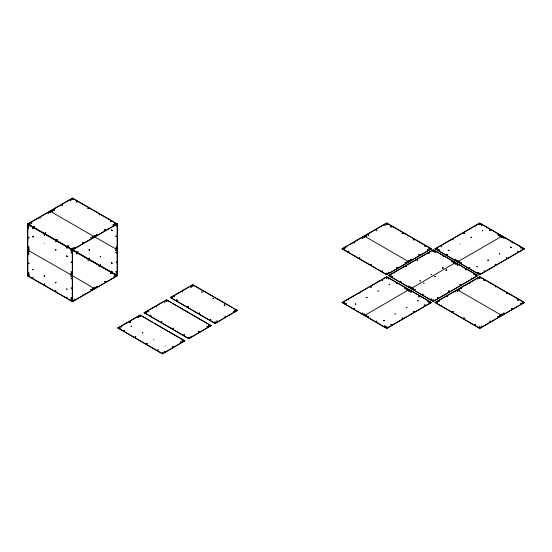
<?xml version="1.0" encoding="UTF-8"?>
<svg xmlns="http://www.w3.org/2000/svg" width="552" height="552" viewBox="0 0 552 552"><rect width="100%" height="100%" fill="white"/><g stroke="black" fill="none" stroke-linecap="round" stroke-linejoin="round"><path stroke-width="0.83" d="M71.946 249.242C72.098 246.806 74.637 251.746 73.651 248.745C73.692 250.27 73.547 248.469 71.436 248.952M28.939 226.223L28.538 225.388L28.124 225.63L28.745 226.396L28.366 225.382L28.973 225.444M28.939 249.835C27.869 246.661 28.145 252.588 28.87 248.662M28.939 252.002C27.566 248.807 28.573 254.803 28.766 250.912M28.939 275.614C27.6 273.399 29.152 277.442 28.476 274.627M44.298 275.745L44.629 276.228L44.629 275.772M44.319 283.983L44.629 284.515L44.574 284.011M71.146 299.474L71.753 300.364L71.65 299.432M116.203 261.979L116.313 262.531L116.541 261.952M93.495 237.084L92.425 236.829M344.531 302.806L343.675 302.427L343.675 303.007M407.776 261.917C405.851 262.786 406.845 260.889 407.7 261.745M430.084 302.806L429.518 302.379L428.959 302.806M480.309 224.416L479.743 223.988L479.177 224.416M28.98 237.733L28.573 237.298L28.98 237.601M28.98 247.372L28.573 246.937L28.98 247.234M28.959 253.934L28.573 253.444L28.98 253.747M28.98 263.518L28.573 263.083L28.98 263.387M28.98 273.157L28.573 272.716L28.98 273.019M71.65 249.745C70.118 250.939 73.237 251.091 71.187 249.794M89.203 249.78L89.514 250.311L89.459 249.801M89.203 258.067L89.514 258.605L89.459 258.094M116.092 273.523C116.437 275.641 115.844 272.626 116.72 274.42M72.988 199.582L72.484 199.072L71.974 199.582M71.919 250.891L73.05 250.891L72.07 251.215M72.988 251.408L72.07 251.001M93.44 288.993L92.936 288.489L92.425 288.993M124.476 330.786C123.945 330.869 123.876 329.992 124.476 330.689M162.985 353.018C161.446 351.824 163.357 352.88 161.971 353.018M207.635 327.032L207.131 327.067M387.249 327.584C387.504 326.46 385.165 327.557 386.745 327.75M442.952 268.258L442.359 268.168L442.987 268.12M454.199 263.014L453.689 262.51L453.185 263.014M456.076 264.104L455.572 263.594L455.062 264.104M499.284 253.927L499.898 253.665L499.284 254.017M511.145 247.551L510.593 247.551M504.224 313.529L503.631 313.439L504.259 313.391M523.082 302.806C521.026 303.379 522.364 301.751 523.027 302.551M28.973 224.947L28.352 224.892M66.909 247.572C67.399 248.911 66.136 247.496 67.006 247.889M71.249 275.71L71.753 276.752L71.546 275.738M56.959 239.844L56.573 239.872M95.227 287.978L94.965 287.413L94.247 287.827M140.56 316.586C141.484 315.744 139.083 315.406 139.732 316.324C141.712 316.655 139.304 315.378 139.732 316.586M166.966 301.323L165.876 301.157L166.966 300.985M193.186 286.198L192.772 285.625L192.358 286.198M164.579 351.893C163.751 351.217 164.958 351.307 164.13 351.893M181.27 342.261L180.739 342.178L181.042 341.943M215.515 322.706C216.487 321.733 213.769 321.664 214.811 322.499C216.915 322.361 213.52 321.864 214.949 322.789M344.379 249.262C345.131 248.4 342.585 248.669 343.675 249.318M368.446 235.138L367.853 235.048L368.446 234.952M387.249 224.492L386.158 224.326L387.249 224.16M389.898 275.565L390.616 275.151L390.878 275.717L389.898 275.565L391.051 275.738L389.878 275.738M417.719 260.268L417.264 260.268M437.377 249.262C438.033 248.145 435.266 249.069 436.963 249.359M407.604 290.062L407.19 289.489L406.776 290.062M424.033 283.445C423.101 283.086 424.288 282.638 423.805 283.238M457.918 260.999C455.848 261.31 457.38 259.93 457.918 260.661M433.658 300.674C434.383 299.688 431.678 300.274 433.092 300.764M437.467 302.882C435.404 303.193 436.929 301.82 437.467 302.551M475.458 275.565C475.996 274.282 477.356 276.269 475.61 275.717C476.017 274.613 477.301 276.642 475.513 275.91M459.706 290.062L459.292 289.489L458.878 290.062M522.937 249.262L522.523 248.683L522.109 249.262M29.311 275.075L27.828 275.938L27.828 223.85L72.484 249.628L117.141 223.85L117.141 275.938L72.484 301.716L27.6 275.807L27.6 223.981L72.484 198.064L117.369 223.981L117.369 275.545L72.257 301.585L72.257 250.022L27.6 224.236L71.739 198.754M72.257 198.196L72.712 198.196M29.311 249.035L27.6 250.022L72.484 275.676M27.6 275.807L29.311 274.813M71.029 250.732C72.588 251.988 70.718 248.759 71.029 250.732L117.369 223.981M117.369 249.759L94.068 236.573M117.817 327.895L140.146 314.999L184.803 340.784L162.474 353.935L117.817 327.895L162.474 353.673L184.803 340.784M144.134 312.701L166.462 299.805L211.119 325.59L188.791 338.742L144.134 312.701L188.791 338.479L211.119 325.59M170.444 297.507L192.772 284.618L237.429 310.397L215.101 323.548L170.444 297.507L215.101 323.293L237.429 310.397M117.817 328.15L139.401 315.689M144.134 312.963L164.227 301.357M170.444 297.769L189.053 287.026M190.543 286.164L192.772 284.873L232.219 307.65M342.081 248.766L386.745 222.98L431.402 248.766L386.745 274.806L342.081 248.766L386.745 274.544L431.402 248.766M342.081 249.021L348.036 245.585M349.526 244.729L386.745 222.98M388.587 275.482L433.244 249.697L477.901 275.482L433.244 301.523L388.587 275.482L433.244 301.261L477.901 275.482M342.081 302.455L386.745 276.676L431.402 302.455L386.745 328.502L342.081 302.455L386.745 328.24L431.402 302.455M435.086 248.766L479.743 222.98L524.4 248.766L479.743 274.806L435.086 248.766L479.743 274.544L524.4 248.766M388.587 275.738L433.244 249.959L455.572 262.586L410.916 288.634M342.081 302.717L367.391 288.109M368.881 287.247L380.79 280.375M382.274 279.512L386.745 276.931L408.328 289.393M435.086 249.021L479.743 223.243L524.4 249.021M435.086 302.455L479.743 276.676L524.4 302.455L479.743 328.502L435.086 302.455L479.743 328.24L524.4 302.455M435.086 302.717L479.743 276.931L524.4 302.717M29.994 224.402C31.015 223.788 28.69 223.408 29.18 224.409M115.554 224.402C116.679 223.629 113.843 223.629 114.968 224.402M110.945 273.509L110.628 273.509M72.07 300.392L73.071 300.633L72.07 300.875M171.913 297.528L172.886 297.852L171.741 297.769M146.301 313.253C147.391 312.204 144.217 312.874 146.011 313.294M120.108 328.392L119.115 328.15L120.108 327.916M173.197 328.723L172.88 328.723M209.532 326.142L209.532 325.563L208.677 325.942M355.778 304.442L355.46 304.442M451.971 261.924L451.653 261.924M409.363 291.201C410.584 290.49 408.025 289.841 408.659 290.89C410.791 291.104 407.887 290.048 408.777 291.201M457.705 291.201C458.829 290.435 455.993 290.435 457.118 291.201M33.396 228.597L33.023 228.128L33.396 228.224M33.396 236.884L33.023 236.415L33.396 236.518M116.72 225.03L116.203 225.126L115.789 224.409M116.72 248.642C115.561 249.373 115.699 246.703 116.562 248.234C116.431 249.58 115.534 246.606 116.72 247.965M116.224 249.773L116.072 250.339L116.72 250.808M182.629 291.78C182.326 290.814 182.374 292.684 182.629 291.691M429.67 249.352C431.091 248.855 428.386 248.269 429.104 249.262M382.35 271.315L382.267 270.694L382.184 271.315M397.047 267.996L397.047 267.637L396.888 267.996M469.6 267.996L469.517 267.637L469.435 267.996M411.067 287.875C412.565 286.964 409.066 287.309 410.916 287.882M484.297 271.315L484.214 270.694L484.132 271.315M384.944 326.508L384.861 326.142L384.778 326.508M481.703 326.508L481.62 325.887L481.537 326.508M479.895 327.743C481.378 327.122 478.322 326.798 479.446 327.709M62.259 205.13L62.259 205.24M475.272 226.727L475.272 226.831M459.892 243.894L459.892 243.998M113.381 276.835L113.381 276.945M394.935 272.971L394.935 273.081M138.269 317.248L138.269 317.352M441.434 305.118L441.434 305.221M153.904 339.425L153.677 339.742M181.042 342.054C181.946 341.46 179.862 341.971 181.325 342.04M88.237 208.318L88.237 208.428M471.546 278.249C471.229 277.649 472.015 278.091 471.387 278.484M495.496 286.93L495.496 287.033M455.531 291.808L455.531 291.918M359.718 293.436L359.718 293.547M348.436 299.95L348.436 300.06M82.71 294.547L82.71 294.651M190.668 336.389L190.668 336.499M165.179 345.938L165.179 346.049M29.553 224.436L28.973 224.119M116.32 249.78L116.72 250.132M67.013 247.565L66.958 248.014M71.318 287.896L71.374 288.441L71.705 287.93M72.07 300.612C74.009 301.116 72.146 299.149 71.974 300.543M456.318 263.276L477.901 275.738M387.49 223.67L410.557 236.994M412.047 237.85L431.402 249.021M431.402 302.717L409.073 289.565L364.417 315.606M73.23 198.754L117.141 224.105M233.71 308.513L237.429 310.659M211.119 325.852L166.462 299.805M72.712 249.759L117.369 275.545M27.6 223.981L117.141 275.676M73.23 250.58L117.141 275.938M71.739 275.248L94.813 288.827M152.8 322.568L140.146 314.999M154.291 323.424L184.803 341.046M27.6 275.545L32.292 278.256M33.782 279.112L72.484 301.461M116.203 224.174L116.603 225.002L116.03 224.416M28.407 248.71L28.973 249.055M28.407 250.877L28.973 251.222M116.362 245.999L116.265 246.054M44.45 243.156L44.353 243.211M116.362 226.727L116.265 226.782M502.072 236.132L457.415 261.917M502.072 315.606L457.415 289.828M409.073 261.917L364.417 236.132M94.813 237.001L50.156 211.216M72.484 249.628L72.484 301.716M28.324 227.845L28.697 228.314L28.324 227.845M28.324 237.477L28.697 237.946L28.324 237.477M28.324 247.117L28.697 247.586L28.324 247.117M28.324 253.623L28.697 254.099L28.324 253.623M28.324 263.263L28.697 263.732L28.324 263.263M32.796 228.259L33.175 228.728L32.816 228.204M28.324 272.902L28.697 273.371L28.324 272.902M32.796 236.546L33.175 237.015L32.796 236.546M32.796 269.362L33.175 269.831L32.796 269.362M32.796 277.649L33.175 278.118L32.816 277.601M44.07 234.766L44.45 235.235L44.07 234.766M44.298 234.635L44.677 235.104L44.319 234.586M44.07 275.869L44.45 276.345L44.07 275.869M44.07 284.163L44.45 284.632L44.07 284.163M55.352 241.279L55.724 241.748L55.372 241.224M55.573 241.148L55.952 241.617L55.573 241.148M55.352 249.566L55.724 250.035L55.352 249.566M55.573 249.435L55.952 249.904L55.573 249.435M55.352 282.382L55.724 282.852L55.352 282.382M55.573 282.251L55.952 282.721L55.573 282.251M55.352 290.676L55.724 291.145L55.372 290.621M55.573 290.545L55.987 290.98L55.566 290.607M66.626 256.08L67.006 256.549L66.626 256.08M66.854 255.949L67.227 256.418L66.854 255.949M66.626 288.896L67.006 289.365L66.626 288.896M71.098 252.54L71.477 253.009L71.098 252.54M66.626 297.183L67.006 297.652L66.626 297.183M71.098 262.179L71.477 262.648L71.098 262.179M71.325 262.048L71.705 262.517L71.346 262M71.098 271.812L71.477 272.281L71.098 271.812M70.918 273.82C71.236 275.862 72.333 273.371 70.918 273.82M71.146 273.695C71.463 275.731 72.56 273.247 71.146 273.695M70.918 275.993C71.236 278.029 72.333 275.545 70.918 275.993M71.098 278.325L71.477 278.794L71.098 278.325M71.325 278.194L71.705 278.663L71.346 278.146M71.098 297.597L71.477 298.066L71.098 297.597M70.918 299.605C71.236 301.647 72.333 299.156 70.918 299.605M71.325 297.466L71.705 297.935L71.325 297.466M77.68 251.74C77.929 252.292 78.736 251.539 77.68 251.74M88.955 249.959L89.334 250.429L88.955 249.959M88.955 258.246L89.334 258.722L88.955 258.246M100.236 256.473L100.609 256.942L100.236 256.473M100.236 264.76L100.609 265.229L100.236 264.76M111.511 230.163L111.89 230.632L111.511 230.163M111.739 230.032L112.111 230.501L111.739 230.032M111.511 262.98L111.89 263.449L111.511 262.98M111.739 262.849L112.146 263.283L111.725 262.911M111.511 271.273L111.89 271.743L111.532 271.218M111.739 271.142L112.146 271.577L111.725 271.204M115.982 236.263L116.362 236.732L116.003 236.215M116.21 236.132L116.589 236.601L116.21 236.132M115.803 250.077C116.12 252.119 117.217 249.628 115.803 250.077M115.982 252.409L116.362 252.878L115.982 252.409M116.21 252.278L116.589 252.747L116.21 252.278M115.982 271.681L116.362 272.15L115.982 271.681M116.21 271.556L116.589 272.026L116.21 271.556M29.139 223.76C29.994 225.126 30.774 222.753 29.139 223.76M31.278 222.718L31.906 222.76L31.305 222.67M31.278 222.973L31.906 223.022L31.305 222.932M33.872 226.382L34.5 226.43L33.872 226.382M39.62 217.895L40.248 217.943L39.62 217.895M47.969 213.079L48.597 213.127L47.969 213.079M49.59 212.216C50.446 213.583 51.226 211.209 49.59 212.216M49.59 211.954C50.446 213.32 51.226 210.947 49.59 211.954M45.147 232.896L45.775 232.944L45.147 232.896M51.467 211.126C52.323 212.499 53.102 210.126 51.467 211.126C53.427 211.892 51.895 209.677 51.529 211.126M53.606 210.084L54.234 210.133L53.606 210.084M53.606 209.822L54.234 209.87L53.606 209.822M61.948 205.268L62.576 205.316L61.948 205.268M56.428 239.402L57.049 239.451L56.428 239.402M70.297 200.19L70.925 200.238L70.297 200.19M71.919 199.065C72.774 200.431 73.554 198.058 71.919 199.065M76.645 201.687L77.273 201.735L76.68 201.639M76.645 201.942L77.273 201.991L76.68 201.901M67.703 245.916L68.331 245.964L67.737 245.868M67.703 246.178L68.331 246.226L67.737 246.13M71.919 248.455C72.774 249.828 73.554 247.455 71.919 248.455M74.058 247.675L74.679 247.724L74.058 247.675M74.058 247.413L74.679 247.462L74.058 247.413M76.645 253.775L77.273 253.823L76.68 253.727M76.645 253.513L77.273 253.561L76.68 253.465M87.927 208.456L88.555 208.504L87.927 208.456M82.4 242.597L83.028 242.645L82.4 242.597M82.4 242.852L83.028 242.901L82.4 242.852M74.058 299.239L74.679 299.287L74.085 299.198M90.742 237.774L91.37 237.822L90.742 237.774M92.37 236.649C93.219 238.015 93.999 235.649 92.37 236.649M87.927 260.02L88.555 260.068L87.927 260.02M94.247 235.566C94.095 237.098 96.51 235.442 94.523 235.621C94.64 236.829 96.138 234.641 94.247 235.566M99.201 214.707L99.829 214.756L99.201 214.707M96.386 234.524L97.014 234.565L96.386 234.524M90.742 289.607L91.37 289.648L90.742 289.607M104.728 229.963L105.356 230.011L104.728 229.963M104.728 229.701L105.356 229.749L104.728 229.701M92.37 288.482C93.219 289.848 93.999 287.475 92.37 288.482M94.247 287.392C95.103 288.758 95.882 286.391 94.247 287.392M99.201 266.533L99.829 266.582L99.201 266.533M110.483 221.214L111.111 221.262L110.483 221.214M96.386 286.35L97.014 286.398L96.386 286.35M113.077 224.885L113.698 224.933L113.105 224.843M113.077 225.147L113.698 225.195L113.105 225.099M114.699 223.76C115.547 225.126 116.334 222.753 114.699 223.76M104.728 281.527L105.356 281.575L104.728 281.527M110.483 273.047L111.111 273.095L110.483 273.047M114.699 275.848C115.547 277.214 116.334 274.841 114.699 275.848C116.658 276.607 115.126 274.392 114.754 275.841M119.135 327.805C119.984 329.171 120.764 326.798 119.135 327.805M121.267 326.756L121.895 326.805L121.267 326.756M129.616 322.202L130.244 322.251L129.616 322.202M129.616 321.94L130.244 321.988L129.616 321.94M131.045 326.28L131.673 326.329L131.045 326.28M137.959 317.386L138.586 317.434L137.959 317.386M135.136 337.196L135.764 337.244L135.136 337.196M135.136 336.941L135.764 336.982L135.136 336.941M145.445 312.611C146.301 313.978 147.046 311.625 145.445 312.611M142.319 332.794L142.947 332.842L142.354 332.746M147.584 311.57L148.212 311.618L147.612 311.521M147.584 311.825L148.212 311.873L147.612 311.783M150.178 315.233L150.806 315.282L150.178 315.233M146.418 343.71L147.046 343.758L146.446 343.661M146.418 343.447L147.046 343.496L146.418 343.447M155.926 306.746L156.554 306.795L155.926 306.746M164.275 301.93L164.903 301.978L164.275 301.93M165.897 300.805C166.752 302.172 167.532 299.798 165.897 300.805M161.453 321.747L162.081 321.795L161.488 321.699M157.693 349.961L158.32 350.009L157.693 349.961M171.762 297.418C172.61 298.791 173.397 296.417 171.762 297.418M173.894 296.376L174.522 296.424L173.894 296.376M176.488 300.302L177.116 300.35L176.488 300.302M176.488 300.04L177.116 300.088L176.488 300.04M172.728 328.254L173.356 328.302L172.728 328.254M172.39 346.642L173.017 346.684L172.39 346.642M190.585 286.999L191.213 287.047L190.585 286.999M190.585 286.736L191.213 286.785L190.585 286.736M192.206 285.612C192.91 286.943 193.993 284.749 192.268 285.536M187.77 306.553L188.391 306.601L187.797 306.512M187.77 306.815L188.391 306.864L187.797 306.767M182.36 340.694C183.216 342.061 183.995 339.694 182.36 340.694M182.36 340.957C183.216 342.323 183.995 339.949 182.36 340.957M184.009 335.029L184.637 335.078L184.009 335.029M184.009 334.767L184.637 334.816L184.009 334.767M188.225 337.569C189.764 338.942 189.522 336.416 188.225 337.569M201.673 292.015L202.301 292.063L201.673 292.015M199.044 313.067L199.672 313.115L199.044 313.067M198.706 331.448L199.32 331.8L198.706 331.448M212.955 298.522L213.583 298.57L212.982 298.48M207.048 326.632L207.676 326.674L207.048 326.632M208.677 325.501C209.525 326.874 210.305 324.5 208.677 325.501M210.319 319.573L210.947 319.622L210.353 319.532M216.674 321.071L217.302 321.119L216.674 321.071M224.229 305.035L224.857 305.083L224.229 305.035M224.229 305.297L224.857 305.346L224.229 305.297M225.023 316.255L225.644 316.303L225.023 316.255M233.365 311.438L233.979 311.79L233.365 311.438M234.986 310.569C235.842 311.942 236.622 309.568 234.986 310.569M234.986 310.314C235.842 311.68 236.622 309.306 234.986 310.314M343.399 248.676C344.255 250.042 345.034 247.669 343.399 248.676M345.538 247.889C346.118 248.345 346.083 246.992 345.538 247.889M348.133 251.56L348.754 251.608L348.133 251.56M348.133 251.298L348.754 251.346L348.133 251.298M353.88 242.811L354.508 242.859L353.915 242.77M343.399 302.372C344.255 303.738 345.034 301.364 343.399 302.372M345.538 303.496L346.166 303.538L345.538 303.496M362.229 238.257L362.85 238.305L362.257 238.209M362.229 237.995L362.85 238.043L362.257 237.953M363.851 236.87C363.699 238.402 366.114 236.739 364.12 236.925C364.244 238.133 365.741 235.945 363.851 236.87M359.407 257.812L360.035 257.86L359.442 257.763M365.728 235.787C366.583 237.153 367.363 234.779 365.728 235.787M365.728 236.042C366.583 237.415 367.363 235.042 365.728 236.042M367.867 234.738L368.494 234.786L367.867 234.738M353.88 308.575L354.508 308.623L353.88 308.575M353.88 308.313L354.508 308.361L353.88 308.313M355.309 303.973L355.936 304.021L355.343 303.924M376.209 230.184L376.837 230.232L376.209 230.184M376.209 229.922L376.837 229.97L376.209 229.922M370.682 264.318L371.31 264.367L370.682 264.318M362.229 313.391L362.85 313.439L362.229 313.391M362.229 313.129L362.85 313.177L362.257 313.087M366.583 297.459L367.211 297.507L366.583 297.459M363.851 314.433C364.699 315.799 365.486 313.432 363.851 314.433C365.81 315.199 364.279 312.984 363.906 314.433M384.558 225.106L385.179 225.154L384.558 225.106M370.682 287.068L371.31 287.109L370.716 287.019M370.682 286.805L371.31 286.854L370.716 286.757M386.179 223.981C387.035 225.347 387.814 222.973 386.179 223.981M365.728 315.523C367.266 316.889 367.025 314.371 365.728 315.523M367.867 316.386L368.494 316.434L367.894 316.337M390.906 226.858L391.534 226.906L390.906 226.858M390.906 226.603L391.534 226.651L390.906 226.603M377.865 290.952L378.493 290.994L377.892 290.904M381.963 280.292L382.591 280.34L381.963 280.292M386.179 273.371C387.035 274.744 387.814 272.371 386.179 273.371M386.179 273.633C387.035 275 387.814 272.633 386.179 273.633M376.209 321.202L376.837 321.25L376.243 321.16M386.179 277.67C387.035 279.036 387.814 276.669 386.179 277.67M386.179 277.932C387.035 279.298 387.814 276.925 386.179 277.932M388.311 272.329L388.939 272.377L388.311 272.329M388.311 272.591L388.939 272.64L388.311 272.591M388.311 278.794L388.939 278.843L388.311 278.794M389.139 284.701C389.677 285.115 389.705 283.838 389.139 284.701M392.037 276.517L392.665 276.566L392.037 276.517M402.187 233.11L402.815 233.158L402.187 233.11M402.187 233.372L402.815 233.42L402.187 233.372M383.73 320.381L384.358 320.429L383.73 320.381M383.73 320.636L384.358 320.684L383.73 320.636M396.66 267.513L397.288 267.561L396.66 267.513M384.558 326.018L385.179 326.066L384.558 326.018M386.179 327.067C387.035 328.433 387.814 326.059 386.179 327.067M396.66 283.611L397.288 283.659L396.688 283.569M400.379 281.334L401.007 281.382L400.379 281.334M390.906 324.521L391.534 324.569L390.906 324.521M405.002 262.69L405.63 262.738L405.002 262.69M395.004 313.867C395.577 314.771 395.556 313.777 395.039 313.826M405.906 266.602L406.534 266.644L405.906 266.602M405.906 266.34L406.534 266.388L405.906 266.34M408.508 260.744C410.046 262.11 409.805 259.592 408.508 260.744M413.462 239.623L414.09 239.672L413.496 239.575M413.462 239.885L414.09 239.927L413.496 239.837M410.64 259.44L411.268 259.481L410.64 259.44M405.002 288.689L405.63 288.737L405.037 288.648M405.002 288.434L405.63 288.482L405.037 288.385M406.624 289.476C407.479 290.842 408.259 288.475 406.624 289.476M408.728 286.15L409.349 286.198L408.728 286.15M408.728 286.412L409.349 286.46L408.728 286.412M402.187 318.014L402.815 318.062L402.215 317.966M410.35 287.199C411.205 288.565 411.985 286.191 410.35 287.199M406.279 307.354L406.907 307.402L406.279 307.354M417.181 259.826L417.809 259.875L417.215 259.785M418.989 254.617L419.617 254.665L419.023 254.575M410.64 291.946L411.268 291.994L410.64 291.946M410.64 291.691L411.268 291.732L410.64 291.691M418.989 254.879L419.617 254.927L419.023 254.838M412.227 288.544C413.082 289.91 413.862 287.537 412.227 288.544M412.227 288.282C413.082 289.648 413.862 287.281 412.227 288.282M414.366 289.407L414.994 289.455L414.366 289.407M414.366 289.669L414.994 289.717L414.366 289.669M424.736 246.13L425.364 246.178L424.736 246.13M419.817 280.878L420.445 280.927L419.817 280.878M427.331 249.801L427.959 249.849L427.365 249.759M427.331 250.063L427.959 250.111L427.365 250.015M413.462 311.5L414.09 311.549L413.462 311.5M413.462 311.763L414.09 311.811L413.462 311.763M428.959 248.676C429.808 250.042 430.588 247.669 428.959 248.676M417.56 300.847L418.188 300.895L417.56 300.847M428.462 253.32L429.09 253.361L428.462 253.32M418.989 296.507L419.617 296.555L418.989 296.507M418.989 296.769L419.617 296.81L418.989 296.769M422.708 294.23L423.336 294.271L422.742 294.181M432.678 250.953C433.534 252.319 434.314 249.952 432.678 250.953C434.638 251.712 433.106 249.504 432.733 250.953M434.81 252.078L435.438 252.126L434.81 252.078M434.81 251.822L435.438 251.864L434.81 251.822M436.397 248.676C437.253 250.042 438.033 247.669 436.397 248.676M431.091 274.372L431.719 274.413L431.091 274.372M424.736 304.994L425.364 305.042L424.771 304.945M424.736 305.249L425.364 305.297L424.771 305.208M438.536 249.801L439.164 249.849L438.536 249.801M438.536 250.063L439.164 250.111L438.536 250.063M427.331 301.323L427.959 301.371L427.331 301.323M441.131 246.13L441.759 246.178L441.131 246.13M434.776 276.497L435.404 276.545L434.776 276.497M428.959 302.372C429.808 303.738 430.588 301.364 428.959 302.372M431.057 299.046L431.685 299.094L431.084 298.998M432.678 300.088C433.534 301.454 434.314 299.087 432.678 300.088M443.159 256.639L443.787 256.687L443.159 256.639M442.373 267.858L442.994 267.906L442.373 267.858M446.878 254.879L447.506 254.927L446.878 254.879M446.878 254.617L447.506 254.665L446.878 254.617M437.405 297.549L438.033 297.597L437.405 297.549M448.307 250.277L448.935 250.325L448.307 250.277M448.307 250.539L448.935 250.587L448.307 250.539M452.405 239.623L453.033 239.672L452.405 239.623M438.536 301.323L439.164 301.371L438.536 301.323M446.05 269.983L446.678 270.031L446.085 269.942M446.05 270.245L446.678 270.294L446.085 270.197M451.501 261.455L452.129 261.503L451.536 261.413M453.13 262.504C453.827 263.828 454.91 261.634 453.185 262.421M455.227 259.44L455.855 259.481L455.227 259.44M446.878 296.507L447.506 296.555L446.878 296.507M448.686 291.035L449.314 291.083L448.686 291.035M448.686 291.297L449.314 291.346L448.686 291.297M455.007 263.587C455.862 264.953 456.642 262.579 455.007 263.587M463.687 233.11L464.308 233.158L463.687 233.11M463.687 233.372L464.308 233.42L463.687 233.372M457.146 264.712L457.767 264.76L457.146 264.712M457.146 264.974L457.767 265.022L457.146 264.974M458.726 261.565C458.581 263.097 460.989 261.441 459.002 261.62C459.119 262.828 460.616 260.641 458.726 261.565M460.865 262.69L461.493 262.738L460.865 262.69M456.849 290.559C457.705 291.932 458.484 289.558 456.849 290.559M452.405 311.5L453.033 311.549L452.405 311.5M452.405 311.763L453.033 311.811L452.405 311.763M458.726 289.476C459.581 290.842 460.361 288.475 458.726 289.476M459.961 284.528L460.575 284.88L459.961 284.528M470.863 237.256L471.491 237.305L470.863 237.256M460.865 288.434L461.493 288.482L460.865 288.434M460.865 288.689L461.493 288.737L460.865 288.689M465.488 269.528L466.116 269.576L465.488 269.528M465.488 269.79L466.116 269.838L465.488 269.79M469.207 267.513L469.835 267.561L469.207 267.513M479.177 223.981C480.033 225.347 480.813 222.973 479.177 223.981M481.316 225.106L481.937 225.154L481.316 225.106M469.207 283.611L469.835 283.659L469.241 283.569M482.137 230.743L482.765 230.791L482.172 230.702M463.687 318.276L464.308 318.318L463.714 318.228M463.687 318.014L464.308 318.062L463.714 317.966M473.83 274.344L474.458 274.392L473.83 274.344M476.728 266.685L477.356 266.733L476.728 266.685M477.556 272.591L478.184 272.64L477.583 272.543M477.556 272.329L478.184 272.377L477.583 272.281M477.556 278.794L478.184 278.843L477.583 278.753M479.177 273.633C480.033 275 480.813 272.633 479.177 273.633C481.137 274.392 479.605 272.184 479.233 273.633M489.658 229.922L490.286 229.97L489.658 229.922M489.658 230.184L490.286 230.232L489.658 230.184M479.177 277.932C480.033 279.298 480.813 276.925 479.177 277.932C481.137 278.691 479.605 276.476 479.233 277.925M488.002 260.434L488.63 260.482L488.002 260.434M488.002 260.171L488.63 260.22L488.002 260.171M483.904 280.292L484.532 280.34L483.904 280.292M474.962 324.521L475.589 324.569L474.962 324.521M498.001 235L498.628 235.048L498.001 235M498.001 234.738L498.628 234.786L498.001 234.738M499.629 235.787C499.477 237.319 501.892 235.656 499.898 235.842C500.015 237.049 501.52 234.862 499.629 235.787M479.177 327.067C480.033 328.433 480.813 326.059 479.177 327.067M495.185 264.318L495.813 264.367L495.185 264.318M501.506 236.87C501.354 238.402 503.769 236.739 501.782 236.925C501.899 238.133 503.396 235.945 501.506 236.87M503.645 237.995L504.273 238.043L503.645 237.995M489.658 321.202L490.286 321.25L489.658 321.202M506.46 257.812L507.088 257.86L506.494 257.763M510.559 247.151L511.186 247.199L510.559 247.151M511.987 242.811L512.615 242.859L512.021 242.77M498.001 316.386L498.628 316.434L498.035 316.337M498.001 316.648L498.628 316.696L498.035 316.6M499.629 315.523C500.478 316.889 501.257 314.516 499.629 315.523C501.589 316.282 500.057 314.067 499.684 315.516M501.506 314.433C502.361 315.799 503.141 313.432 501.506 314.433C503.465 315.199 501.934 312.984 501.568 314.433M506.46 293.312L507.088 293.36L506.46 293.312M506.46 293.574L507.088 293.623L506.46 293.574M503.645 313.129L504.273 313.177L503.645 313.129M517.741 251.56C518.342 252.016 518.287 250.663 517.741 251.56M520.336 247.889C520.915 248.31 520.867 247.068 520.363 247.848M521.957 248.676C522.806 250.042 523.593 247.669 521.957 248.676M511.987 308.313L512.615 308.361L511.987 308.313M511.987 308.575L512.615 308.623L511.987 308.575M517.741 300.088L518.369 300.136L517.769 300.04M517.741 299.826L518.369 299.874L517.769 299.784M520.336 303.496L520.957 303.538L520.336 303.496"/></g></svg>
